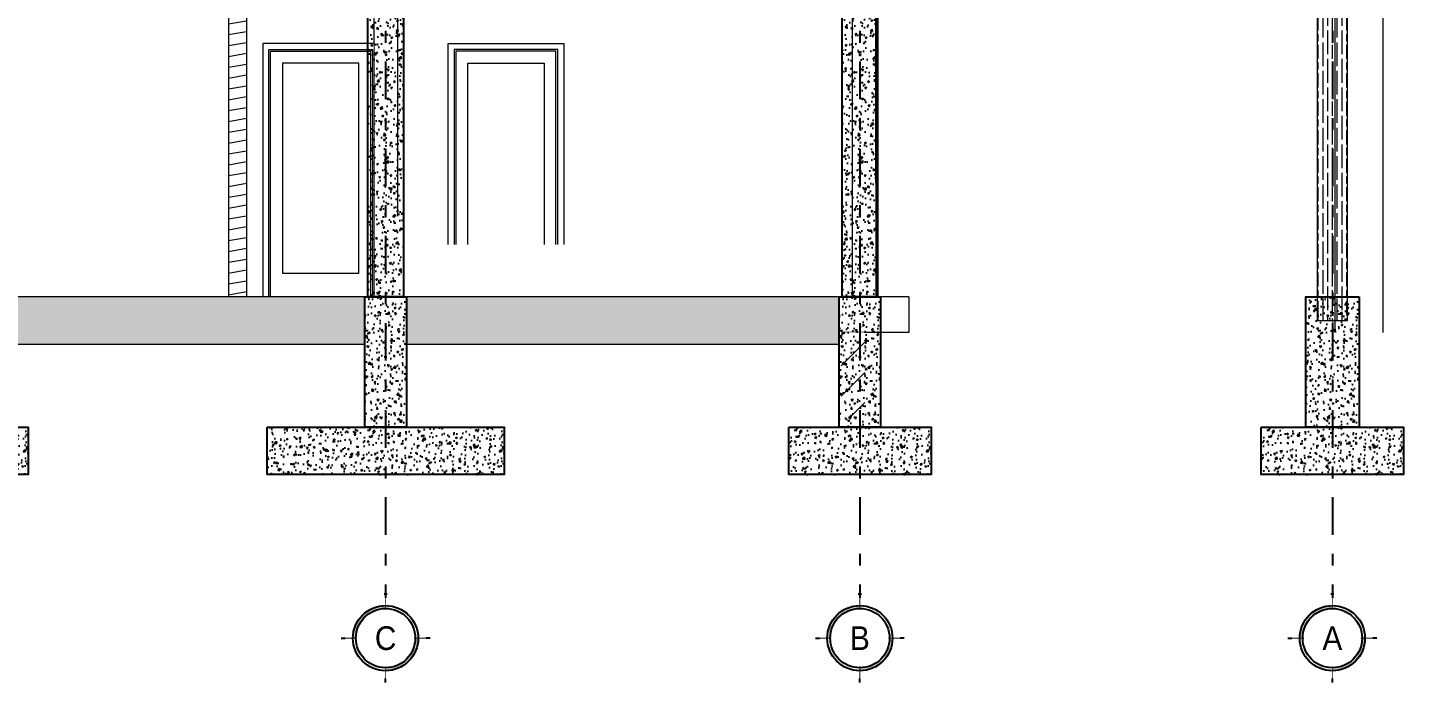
# Model space of a CAD drawing. Header units: metres. Extents: x 0 to 22, y -3 to 11.8.
# Drawn here: x 10.41 to 22.01, y -2.96 to 2.56 of the extents above; entities that cross this region are included whole.
import ezdxf
from ezdxf.enums import TextEntityAlignment as Align

# ---------------------------------------------------------------- set-up
doc = ezdxf.new("R2010")
doc.units = ezdxf.units.M
doc.header["$MEASUREMENT"] = 0
doc.linetypes.add('DASHDOT', pattern=[25.4, 12.7, -6.35, 0, -6.35])
doc.linetypes.add('Xref_Alzado 2$0$Wipeout_Contour', pattern=[1000, 0, -1000])
for name, color, linetype in [('Eje', 5, 'DASHDOT'), ('Globo Eje', 1, 'Continuous'), ('TEXTO', 7, 'Continuous'), ('Xref_Alzado 2 Est$0$00-COLUMNAS', 253, 'Continuous'), ('Xref_Alzado 2$0$Archicad Doors', 7, 'Continuous'), ('Xref_Alzado 2$0$Estructura - Forjados', 7, 'Continuous'), ('Xref_Alzado 2$0$Estructura - Muros', 7, 'Continuous')]:
    doc.layers.add(name, color=color, linetype=linetype)
for name, color, linetype, lineweight in [('Xref_Alzado 2 Est$0$00-MADERA', 42, 'Continuous', 13), ('Xref_Alzado 2 Est$0$00-VIGAS', 4, 'Continuous', 13), ('Xref_Alzado 2$0$Estructura - Forjados_Pen_No__1', 7, 'Continuous', 13), ('Xref_Alzado 2$0$Estructura - Muros_Pen_No__1', 7, 'Continuous', 13), ('Xref_Alzado 2$0$Estructura - Muros_Pen_No__163', 9, 'Continuous', 13), ('Xref_Alzado 2$0$Estructura - Muros_Pen_No__175', 9, 'Continuous', 13)]:
    doc.layers.add(name, color=color, linetype=linetype, lineweight=lineweight)
doc.layers.add('Xref_Alzado 2$0$Archicad Doors_Pen_No__81', color=7, linetype='Continuous', lineweight=13, true_color=0x6a6a6a)
doc.layers.add('Xref_Alzado 2$0$Estructura - Muros_Pen_No__81', color=7, linetype='Continuous', lineweight=13, true_color=0x6a6a6a)
doc.styles.add('Arial', font='arial.ttf')

# ---------------------------------------------------------------- blocks, each defined once
blk = doc.blocks.new('Xref_Alzado 2$0$Section Element_28')
at = {"color": 254, "linetype": 'Xref_Alzado 2$0$Wipeout_Contour', "lineweight": 0, "ltscale": 35734.054499}
blk.add_wipeout([(-9610, -3300), (7082, -3300), (7082, -3000), (-9610, -3000)], dxfattribs=at).dxf.layer = 'Xref_Alzado 2$0$Estructura - Forjados'
at = {"layer": 'Xref_Alzado 2$0$Estructura - Forjados_Pen_No__1', "color": 7, "linetype": 'Continuous', "lineweight": 13}
for p, q in [((786, -3000), (-1252, -3000)), ((1496, -3000), (1346, -3000)), ((2570, -3000), (1496, -3000)), ((2770, -3000), (2570, -3000)), ((6407, -3000), (4770, -3000)), ((7082, -3000), (6815, -3000)), ((7082, -3000), (7082, -3300))]:
    blk.add_line(p, q, dxfattribs=at)
at = {"layer": 'Xref_Alzado 2$0$Estructura - Forjados_Pen_No__1', "color": 7, "linetype": 'Continuous', "lineweight": 13, "flags": 128}
blk.add_lwpolyline([(7082, -3300), (6711, -3300), (6511, -3300)], dxfattribs=at)
blk = doc.blocks.new('Xref_Alzado 2$0$Section Element_29')
at = {"layer": 'Xref_Alzado 2$0$Estructura - Muros_Pen_No__1', "color": 7, "linetype": 'Continuous', "lineweight": 13}
for p, q in [((6805, 0), (6805, -244)), ((6605, -300), (6605, -3000)), ((6805, -294), (6805, -3000))]:
    blk.add_line(p, q, dxfattribs=at)
at = {"layer": 'Xref_Alzado 2$0$Estructura - Muros_Pen_No__81', "color": 251, "linetype": 'Continuous', "lineweight": 13, "true_color": 0x6a6a6a}
for p, q in [((6805, -244), (6805, 0)), ((6805, -2040), (6805, -294))]:
    blk.add_line(p, q, dxfattribs=at)
blk = doc.blocks.new('Xref_Alzado 2$0$Section Element_72')
at = {"color": 254, "linetype": 'Xref_Alzado 2$0$Wipeout_Contour', "lineweight": 0, "ltscale": 13406.537801}
blk.add_wipeout([(2570, -3000), (2770, -3000), (2770, -300), (2570, -300)], dxfattribs=at).dxf.layer = 'Xref_Alzado 2$0$Estructura - Muros'
at = {"layer": 'Xref_Alzado 2$0$Estructura - Muros_Pen_No__1', "color": 7, "linetype": 'Continuous', "lineweight": 13}
for p, q in [((2570, -300), (2570, -3000)), ((2770, -300), (2770, -2319))]:
    blk.add_line(p, q, dxfattribs=at)
blk = doc.blocks.new('Xref_Alzado 2$0$Section Element_90')
at = {"color": 254, "linetype": 'Xref_Alzado 2$0$Wipeout_Contour', "lineweight": 0, "ltscale": 14919.026604}
blk.add_wipeout([(3198, -863), (3198, -2560), (3248, -2560), (3248, -913)], dxfattribs=at).dxf.layer = 'Xref_Alzado 2$0$Archicad Doors'
at = {"color": 254, "linetype": 'Xref_Alzado 2$0$Wipeout_Contour', "lineweight": 0, "ltscale": 18229.992482}
blk.add_wipeout([(4172, -863), (4122, -913), (4122, -2560), (4172, -2560)], dxfattribs=at).dxf.layer = 'Xref_Alzado 2$0$Archicad Doors'
at = {"color": 254, "linetype": 'Xref_Alzado 2$0$Wipeout_Contour', "lineweight": 0, "ltscale": 15169.143443}
blk.add_wipeout([(4172, -863), (3198, -863), (3248, -913), (4122, -913)], dxfattribs=at).dxf.layer = 'Xref_Alzado 2$0$Archicad Doors'
at = {"color": 254, "linetype": 'Xref_Alzado 2$0$Wipeout_Contour', "lineweight": 0, "ltscale": 15060.656549}
blk.add_wipeout([(3248, -2560), (3263, -2560), (3263, -940), (3248, -940)], dxfattribs=at).dxf.layer = 'Xref_Alzado 2$0$Archicad Doors'
at = {"color": 254, "linetype": 'Xref_Alzado 2$0$Wipeout_Contour', "lineweight": 0, "ltscale": 18133.49112}
blk.add_wipeout([(4107, -940), (4107, -2560), (4122, -2560), (4122, -940)], dxfattribs=at).dxf.layer = 'Xref_Alzado 2$0$Archicad Doors'
at = {"color": 254, "linetype": 'Xref_Alzado 2$0$Wipeout_Contour', "lineweight": 0, "ltscale": 30418.18049}
blk.add_wipeout([(3248, -913), (3248, -940), (3263, -940), (3263, -928), (4107, -928), (4107, -940), (4122, -940), (4122, -913)], dxfattribs=at).dxf.layer = 'Xref_Alzado 2$0$Archicad Doors'
at = {"color": 254, "linetype": 'Xref_Alzado 2$0$Wipeout_Contour', "lineweight": 0, "ltscale": 15312.300982}
blk.add_wipeout([(3363, -1028), (3263, -1028), (3263, -2560), (3363, -2560)], dxfattribs=at).dxf.layer = 'Xref_Alzado 2$0$Archicad Doors'
at = {"color": 254, "linetype": 'Xref_Alzado 2$0$Wipeout_Contour', "lineweight": 0, "ltscale": 17965.63355}
blk.add_wipeout([(4107, -1028), (4007, -1028), (4007, -2560), (4107, -2560)], dxfattribs=at).dxf.layer = 'Xref_Alzado 2$0$Archicad Doors'
at = {"layer": 'Xref_Alzado 2$0$Archicad Doors_Pen_No__81', "color": 251, "linetype": 'Continuous', "lineweight": 13, "true_color": 0x6a6a6a}
for p, q in [((3198, -2560), (3198, -863)), ((3198, -863), (4172, -863)), ((4172, -863), (4172, -2560))]:
    blk.add_line(p, q, dxfattribs=at)
at = {"color": 254, "linetype": 'Xref_Alzado 2$0$Wipeout_Contour', "lineweight": 0, "ltscale": 22912.309014}
blk.add_wipeout([(3263, -928), (3263, -1028), (3363, -1028), (4007, -1028), (4107, -1028), (4107, -928)], dxfattribs=at).dxf.layer = 'Xref_Alzado 2$0$Archicad Doors'
at = {"layer": 'Xref_Alzado 2$0$Archicad Doors_Pen_No__81', "color": 251, "linetype": 'Continuous', "lineweight": 13, "true_color": 0x6a6a6a}
for p, q in [((3248, -913), (3248, -2560)), ((4122, -913), (3248, -913)), ((3263, -928), (3263, -1028)), ((4107, -928), (3263, -928)), ((4107, -1028), (4107, -928)), ((4122, -2560), (4122, -913)), ((3263, -1028), (3263, -2560)), ((4107, -2560), (4107, -1028))]:
    blk.add_line(p, q, dxfattribs=at)
at = {"color": 254, "linetype": 'Xref_Alzado 2$0$Wipeout_Contour', "lineweight": 0, "ltscale": 16635.578166}
blk.add_wipeout([(4007, -1028), (3363, -1028), (3363, -2560), (4007, -2560)], dxfattribs=at).dxf.layer = 'Xref_Alzado 2$0$Archicad Doors'
at = {"layer": 'Xref_Alzado 2$0$Archicad Doors_Pen_No__81', "color": 251, "linetype": 'Continuous', "lineweight": 13, "true_color": 0x6a6a6a}
for p, q in [((3363, -2560), (3363, -1028)), ((3363, -1028), (4007, -1028)), ((4007, -1028), (4007, -2560))]:
    blk.add_line(p, q, dxfattribs=at)
blk = doc.blocks.new('Xref_Alzado 2$0$Section Element_96')
at = {"color": 254, "linetype": 'Xref_Alzado 2$0$Wipeout_Contour', "lineweight": 0, "ltscale": 10622.371171}
blk.add_wipeout([(1635, -3000), (1685, -3000), (1685, -913), (1635, -863)], dxfattribs=at).dxf.layer = 'Xref_Alzado 2$0$Archicad Doors'
at = {"color": 254, "linetype": 'Xref_Alzado 2$0$Wipeout_Contour', "lineweight": 0, "ltscale": 13333.562079}
blk.add_wipeout([(2570, -902), (2559, -913), (2559, -3000), (2570, -3000)], dxfattribs=at).dxf.layer = 'Xref_Alzado 2$0$Archicad Doors'
at = {"color": 254, "linetype": 'Xref_Alzado 2$0$Wipeout_Contour', "lineweight": 0, "ltscale": 11915.425814}
blk.add_wipeout([(1635, -863), (1685, -913), (2559, -913), (2570, -902), (2570, -863)], dxfattribs=at).dxf.layer = 'Xref_Alzado 2$0$Archicad Doors'
at = {"color": 254, "linetype": 'Xref_Alzado 2$0$Wipeout_Contour', "lineweight": 0, "ltscale": 10760.720907}
blk.add_wipeout([(1685, -3000), (1700, -3000), (1700, -940), (1685, -940)], dxfattribs=at).dxf.layer = 'Xref_Alzado 2$0$Archicad Doors'
at = {"color": 254, "linetype": 'Xref_Alzado 2$0$Wipeout_Contour', "lineweight": 0, "ltscale": 13314.357793}
blk.add_wipeout([(2544, -3000), (2559, -3000), (2559, -940), (2544, -940)], dxfattribs=at).dxf.layer = 'Xref_Alzado 2$0$Archicad Doors'
at = {"color": 254, "linetype": 'Xref_Alzado 2$0$Wipeout_Contour', "lineweight": 0, "ltscale": 18587.144114}
blk.add_wipeout([(1685, -913), (1685, -940), (1700, -940), (1700, -928), (2544, -928), (2544, -940), (2559, -940), (2559, -913)], dxfattribs=at).dxf.layer = 'Xref_Alzado 2$0$Archicad Doors'
at = {"color": 254, "linetype": 'Xref_Alzado 2$0$Wipeout_Contour', "lineweight": 0, "ltscale": 10663.479419}
blk.add_wipeout([(1700, -2800), (1800, -2800), (1800, -1028), (1700, -1028)], dxfattribs=at).dxf.layer = 'Xref_Alzado 2$0$Archicad Doors'
at = {"color": 254, "linetype": 'Xref_Alzado 2$0$Wipeout_Contour', "lineweight": 0, "ltscale": 12894.414139}
blk.add_wipeout([(2544, -2800), (2544, -1028), (2444, -1028), (2444, -2800)], dxfattribs=at).dxf.layer = 'Xref_Alzado 2$0$Archicad Doors'
at = {"layer": 'Xref_Alzado 2$0$Archicad Doors_Pen_No__81', "color": 251, "linetype": 'Continuous', "lineweight": 13, "true_color": 0x6a6a6a}
for p, q in [((1635, -863), (1635, -3000)), ((2570, -863), (1635, -863))]:
    blk.add_line(p, q, dxfattribs=at)
at = {"color": 254, "linetype": 'Xref_Alzado 2$0$Wipeout_Contour', "lineweight": 0, "ltscale": 14098.705174}
blk.add_wipeout([(2544, -928), (1700, -928), (1700, -1028), (1800, -1028), (2444, -1028), (2544, -1028)], dxfattribs=at).dxf.layer = 'Xref_Alzado 2$0$Archicad Doors'
at = {"color": 254, "linetype": 'Xref_Alzado 2$0$Wipeout_Contour', "lineweight": 0, "ltscale": 21484.025102}
blk.add_wipeout([(2544, -3000), (2544, -2800), (2444, -2800), (1800, -2800), (1700, -2800), (1700, -3000)], dxfattribs=at).dxf.layer = 'Xref_Alzado 2$0$Archicad Doors'
at = {"layer": 'Xref_Alzado 2$0$Archicad Doors_Pen_No__81', "color": 251, "linetype": 'Continuous', "lineweight": 13, "true_color": 0x6a6a6a}
for p, q in [((1685, -3000), (1685, -913)), ((1685, -913), (2559, -913)), ((1700, -1028), (1700, -928)), ((1700, -928), (2544, -928)), ((2544, -928), (2544, -1028)), ((2559, -913), (2559, -3000)), ((1700, -2800), (1700, -1028)), ((2544, -1028), (2544, -2800)), ((1700, -3000), (1700, -2800)), ((2544, -2800), (2544, -3000))]:
    blk.add_line(p, q, dxfattribs=at)
at = {"color": 254, "linetype": 'Xref_Alzado 2$0$Wipeout_Contour', "lineweight": 0, "ltscale": 11769.153542}
blk.add_wipeout([(2444, -2800), (2444, -1028), (1800, -1028), (1800, -2800)], dxfattribs=at).dxf.layer = 'Xref_Alzado 2$0$Archicad Doors'
at = {"layer": 'Xref_Alzado 2$0$Archicad Doors_Pen_No__81', "color": 251, "linetype": 'Continuous', "lineweight": 13, "true_color": 0x6a6a6a}
for p, q in [((1800, -1028), (1800, -2800)), ((2444, -1028), (1800, -1028)), ((2444, -2800), (2444, -1028)), ((1800, -2800), (2444, -2800))]:
    blk.add_line(p, q, dxfattribs=at)
blk = doc.blocks.new('Xref_Alzado 2$0$Section Element_105')
at = {"color": 254, "linetype": 'Xref_Alzado 2$0$Wipeout_Contour', "lineweight": 0, "ltscale": 30231.84555}
blk.add_wipeout([(6711, -3300), (6511, -3300), (6511, -4000), (6711, -4000)], dxfattribs=at).dxf.layer = 'Xref_Alzado 2$0$Estructura - Muros'
at = {"layer": 'Xref_Alzado 2$0$Estructura - Muros_Pen_No__163', "linetype": 'Continuous', "lineweight": 13}
h = blk.add_hatch(dxfattribs=at)
h.set_pattern_fill('BLOQUE_MAMPOSTERÍA', color=9, style=0, pattern_type=2)
h.set_pattern_definition([(45, (0, 0), (-127.2792, 127.2792), [])])
h.paths.add_polyline_path([(6711, -3300), (6511, -3300), (6511, -4000), (6711, -4000)])
blk = doc.blocks.new('Xref_Alzado 2$0$Section Element_118')
at = {"color": 254, "linetype": 'Xref_Alzado 2$0$Wipeout_Contour', "lineweight": 0, "ltscale": 66150.95622}
blk.add_wipeout([(11080, -294), (10805, -294), (10805, -594), (10680, -594), (10680, -3300), (11080, -3300)], dxfattribs=at).dxf.layer = 'Xref_Alzado 2$0$Estructura - Muros'
at = {"layer": 'Xref_Alzado 2$0$Estructura - Muros_Pen_No__81', "color": 251, "linetype": 'Continuous', "lineweight": 13, "true_color": 0x6a6a6a}
for p, q in [((10860, -294), (11080, -294)), ((11080, -294), (11080, -3300)), ((10680, -3300), (10680, -594))]:
    blk.add_line(p, q, dxfattribs=at)
blk = doc.blocks.new('Xref_Alzado 2$0$Section Element_122')
at = {"color": 254, "linetype": 'Xref_Alzado 2$0$Wipeout_Contour', "lineweight": 0, "ltscale": 24112.310926}
blk.add_wipeout([(1346, -300), (1346, -2100), (1346, -2100), (1346, -2880), (1346, -2900), (1346, -2900), (1346, -3000), (1496, -3000), (1496, -300)], dxfattribs=at).dxf.layer = 'Xref_Alzado 2$0$Estructura - Muros'
at = {"layer": 'Xref_Alzado 2$0$Estructura - Muros_Pen_No__175', "linetype": 'Continuous', "lineweight": 13}
h = blk.add_hatch(dxfattribs=at)
h.set_pattern_fill('MADERA', color=9, style=0, pattern_type=2)
h.set_pattern_definition([(10, (0, 0), (-15.6283, 88.6327), [])])
h.paths.add_polyline_path([(1346, -300), (1346, -2100), (1346, -2100), (1346, -2880), (1346, -2900), (1346, -2900), (1346, -3000), (1496, -3000), (1496, -300)])
at = {"layer": 'Xref_Alzado 2$0$Estructura - Muros_Pen_No__1', "color": 7, "linetype": 'Continuous', "lineweight": 13}
for p, q in [((1346, -300), (1346, -3000)), ((1496, -300), (1496, -3000))]:
    blk.add_line(p, q, dxfattribs=at)
blk = doc.blocks.new('Xref_Alzado 2')
at = {"layer": 'Xref_Alzado 2$0$Archicad Doors', "lineweight": 0, "xscale": 0.001, "yscale": 0.001, "zscale": 0.001}
blk.add_blockref('Xref_Alzado 2$0$Section Element_90', (10.76, 3.289), dxfattribs=at)
at = {"layer": 'Xref_Alzado 2$0$Estructura - Forjados', "lineweight": 0, "xscale": 0.001, "yscale": 0.001, "zscale": 0.001}
blk.add_blockref('Xref_Alzado 2$0$Section Element_28', (10.76, 3.289), dxfattribs=at)
at = {"layer": 'Xref_Alzado 2$0$Estructura - Muros', "lineweight": 0, "xscale": 0.001, "yscale": 0.001, "zscale": 0.001}
blk.add_blockref('Xref_Alzado 2$0$Section Element_118', (10.76, 3.289), dxfattribs=at)
for name in ['Xref_Alzado 2$0$Section Element_29', 'Xref_Alzado 2$0$Section Element_122', 'Xref_Alzado 2$0$Section Element_72', 'Xref_Alzado 2$0$Section Element_105']:
    blk.add_blockref(name, (10.76, 3.289), dxfattribs=at)
at = {"layer": 'Xref_Alzado 2$0$Archicad Doors', "lineweight": 0, "xscale": 0.001, "yscale": 0.001, "zscale": 0.001}
blk.add_blockref('Xref_Alzado 2$0$Section Element_96', (10.76, 3.289), dxfattribs=at)
blk = doc.blocks.new('Xref_Alzado 2 Est')
at = {"layer": 'Xref_Alzado 2 Est$0$00-COLUMNAS'}
h = blk.add_hatch(dxfattribs=at)
h.set_pattern_fill('AR-CONC', color=256, scale=0.02)
h.set_pattern_definition([(50, (31.45113, 3.28895), (0.143452, -0.0125504), [0.015, -0.165]), (355, (31.45113, 3.28895), (-0.0277503, 0.1504384), [0.012, -0.132]), (100.45144, (31.46308, 3.2879), (0.1157018, 0.137888), [0.012748, -0.1402284]), (46.1842, (31.45113, 3.32895), (0.2134483, -0.0331039), [0.0225, -0.2475]), (96.6356, (31.46891, 3.3262), (0.1869324, 0.1948237), [0.019122, -0.2103428]), (351.1842, (31.45113, 3.32895), (0.1869324, 0.1948237), [0.018, -0.198]), (21, (31.47113, 3.31895), (0.1193814, -0.0805238), [0.015, -0.165]), (326, (31.47113, 3.31895), (0.0486631, 0.14503), [0.012, -0.132]), (71.45144, (31.48108, 3.31224), (0.1680445, 0.0645062), [0.012748, -0.1402284]), (37.5, (31.451127, 3.288953), (0.00243197, 0.06657877), [0, -0.1304, 0, -0.134, 0, -0.1325]), (7.5, (31.45113, 3.28895), (0.0526139, 0.07888234), [0, -0.0764, 0, -0.1274, 0, -0.0505]), (327.5, (31.406527, 3.28895), (0.10676449, -0.00451097), [0, -0.05, 0, -0.156, 0, -0.207]), (317.5, (31.38653, 3.28895), (0.11663723, 0.020021), [0, -0.065, 0, -0.1036, 0, -0.147])])
h.paths.add_polyline_path([(13.58, 3.289), (13.28, 3.289), (13.28, 0.289), (13.58, 0.289)])
h = blk.add_hatch(dxfattribs=at)
h.set_pattern_fill('AR-CONC', color=256, scale=0.02)
h.set_pattern_definition([(50, (35.45113, 3.28895), (0.143452, -0.0125504), [0.015, -0.165]), (355, (35.45113, 3.28895), (-0.0277503, 0.1504384), [0.012, -0.132]), (100.45144, (35.46308, 3.2879), (0.1157018, 0.137888), [0.012748, -0.1402284]), (46.1842, (35.45113, 3.32895), (0.2134483, -0.0331039), [0.0225, -0.2475]), (96.6356, (35.46891, 3.3262), (0.1869324, 0.1948237), [0.019122, -0.2103428]), (351.1842, (35.45113, 3.32895), (0.1869324, 0.1948237), [0.018, -0.198]), (21, (35.47113, 3.31895), (0.1193814, -0.0805238), [0.015, -0.165]), (326, (35.47113, 3.31895), (0.0486631, 0.14503), [0.012, -0.132]), (71.45144, (35.48108, 3.31224), (0.1680445, 0.0645062), [0.012748, -0.1402284]), (37.5, (35.451127, 3.288953), (0.00243197, 0.06657877), [0, -0.1304, 0, -0.134, 0, -0.1325]), (7.5, (35.45113, 3.28895), (0.0526139, 0.07888234), [0, -0.0764, 0, -0.1274, 0, -0.0505]), (327.5, (35.406527, 3.28895), (0.10676449, -0.00451097), [0, -0.05, 0, -0.156, 0, -0.207]), (317.5, (35.38653, 3.28895), (0.11663723, 0.020021), [0, -0.065, 0, -0.1036, 0, -0.147])])
h.paths.add_polyline_path([(17.58, 3.289), (17.28, 3.289), (17.28, 0.289), (17.58, 0.289)])
h = blk.add_hatch(dxfattribs=at)
h.set_pattern_fill('AR-CONC', color=256, scale=0.02)
h.set_pattern_definition([(50, (12.91127, 1.0833), (0.143452, -0.0125504), [0.015, -0.165]), (355, (12.91127, 1.0833), (-0.02775, 0.150438), [0.012, -0.132]), (100.4514, (12.92323, 1.08225), (0.115702, 0.137888), [0.012748, -0.140228]), (46.184, (12.91127, 1.1233), (0.213448, -0.033104), [0.0225, -0.2475]), (96.636, (12.92906, 1.12054), (0.186932, 0.194824), [0.019122, -0.210343]), (351.184, (12.91127, 1.1233), (0.186932, 0.194824), [0.018, -0.198]), (21, (12.93127, 1.1133), (0.1193814, -0.080524), [0.015, -0.165]), (326, (12.93127, 1.1133), (0.048663, 0.14503), [0.012, -0.132]), (71.4514, (12.94122, 1.10658), (0.1680445, 0.064506), [0.012748, -0.140228]), (37.5, (12.91127, 1.083295), (0.002432, 0.0665788), [0, -0.1304, 0, -0.134, 0, -0.1325]), (7.5, (12.91127, 1.083295), (0.052614, 0.0788823), [0, -0.0764, 0, -0.1274, 0, -0.0505]), (327.5, (12.86667, 1.083295), (0.1067645, -0.004511), [0, -0.05, 0, -0.156, 0, -0.207]), (317.5, (12.84667, 1.083295), (0.1166372, 0.020021), [0, -0.065, 0, -0.1036, 0, -0.147])])
h.paths.add_polyline_path([(13.255, -0.811), (13.605, -0.811), (13.605, 0.289), (13.255, 0.289)])
h = blk.add_hatch(dxfattribs=at)
h.set_pattern_fill('AR-CONC', color=256, scale=0.02)
h.set_pattern_definition([(50, (16.91127, 1.0833), (0.143452, -0.0125504), [0.015, -0.165]), (355, (16.91127, 1.0833), (-0.02775, 0.150438), [0.012, -0.132]), (100.4514, (16.92323, 1.08225), (0.115702, 0.137888), [0.012748, -0.140228]), (46.184, (16.91127, 1.1233), (0.213448, -0.033104), [0.0225, -0.2475]), (96.636, (16.92906, 1.12054), (0.186932, 0.194824), [0.019122, -0.210343]), (351.184, (16.91127, 1.1233), (0.186932, 0.194824), [0.018, -0.198]), (21, (16.93127, 1.1133), (0.1193814, -0.080524), [0.015, -0.165]), (326, (16.93127, 1.1133), (0.048663, 0.14503), [0.012, -0.132]), (71.4514, (16.94122, 1.10658), (0.1680445, 0.064506), [0.012748, -0.140228]), (37.5, (16.91127, 1.083295), (0.002432, 0.0665788), [0, -0.1304, 0, -0.134, 0, -0.1325]), (7.5, (16.91127, 1.083295), (0.052614, 0.0788823), [0, -0.0764, 0, -0.1274, 0, -0.0505]), (327.5, (16.86667, 1.083295), (0.1067645, -0.004511), [0, -0.05, 0, -0.156, 0, -0.207]), (317.5, (16.84667, 1.083295), (0.1166372, 0.020021), [0, -0.065, 0, -0.1036, 0, -0.147])])
h.paths.add_polyline_path([(17.255, -0.811), (17.605, -0.811), (17.605, 0.289), (17.255, 0.289)])
h = blk.add_hatch(dxfattribs=at)
h.set_pattern_fill('AR-CONC', color=256, scale=0.02)
h.set_pattern_definition([(50, (20.94619, 1.0833), (0.143452, -0.0125504), [0.015, -0.165]), (355, (20.94619, 1.0833), (-0.02775, 0.150438), [0.012, -0.132]), (100.4514, (20.95814, 1.08225), (0.115702, 0.137888), [0.012748, -0.140228]), (46.184, (20.94619, 1.1233), (0.213448, -0.033104), [0.0225, -0.2475]), (96.636, (20.96397, 1.12054), (0.186932, 0.194824), [0.019122, -0.210343]), (351.184, (20.94619, 1.1233), (0.186932, 0.194824), [0.018, -0.198]), (21, (20.96619, 1.1133), (0.1193814, -0.080524), [0.015, -0.165]), (326, (20.96619, 1.1133), (0.048663, 0.14503), [0.012, -0.132]), (71.4514, (20.97614, 1.10658), (0.1680445, 0.064506), [0.012748, -0.140228]), (37.5, (20.94619, 1.083295), (0.002432, 0.0665788), [0, -0.1304, 0, -0.134, 0, -0.1325]), (7.5, (20.94619, 1.083295), (0.052614, 0.0788823), [0, -0.0764, 0, -0.1274, 0, -0.0505]), (327.5, (20.90159, 1.083295), (0.1067645, -0.004511), [0, -0.05, 0, -0.156, 0, -0.207]), (317.5, (20.88159, 1.083295), (0.1166372, 0.020021), [0, -0.065, 0, -0.1036, 0, -0.147])])
h.paths.add_polyline_path([(21.64, 0.289), (21.19, 0.289), (21.19, -0.811), (21.64, -0.811)])
h = blk.add_hatch(dxfattribs=at)
h.set_pattern_fill('AR-CONC', color=256, scale=0.02)
h.set_pattern_definition([(50, (9.41324, -0.01105), (0.143452, -0.01255), [0.015, -0.165]), (355, (9.41324, -0.01105), (-0.02775, 0.150438), [0.012, -0.132]), (100.451, (9.42519, -0.0121), (0.115702, 0.137888), [0.012748, -0.140228]), (46.184, (9.41324, 0.02895), (0.213448, -0.033104), [0.0225, -0.2475]), (96.636, (9.43102, 0.0262), (0.186932, 0.194824), [0.019122, -0.210343]), (351.184, (9.41324, 0.02895), (0.186932, 0.194824), [0.018, -0.198]), (21, (9.43324, 0.01895), (0.119381, -0.080524), [0.015, -0.165]), (326, (9.43324, 0.01895), (0.048663, 0.14503), [0.012, -0.132]), (71.451, (9.44319, 0.01224), (0.168044, 0.064506), [0.012748, -0.140228]), (37.5, (9.413237, -0.011047), (0.002432, 0.0665788), [0, -0.1304, 0, -0.134, 0, -0.1325]), (7.5, (9.41324, -0.01105), (0.052614, 0.0788823), [0, -0.0764, 0, -0.1274, 0, -0.0505]), (327.5, (9.368637, -0.01105), (0.1067645, -0.004511), [0, -0.05, 0, -0.156, 0, -0.207]), (317.5, (9.34864, -0.01105), (0.116637, 0.020021), [0, -0.065, 0, -0.1036, 0, -0.147])])
h.paths.add_polyline_path([(8.415, -0.811), (8.415, -1.211), (10.415, -1.211), (10.415, -0.811)])
h = blk.add_hatch(dxfattribs=at)
h.set_pattern_fill('AR-CONC', color=256, scale=0.02)
h.set_pattern_definition([(50, (13.42832, -0.01105), (0.143452, -0.01255), [0.015, -0.165]), (355, (13.42832, -0.01105), (-0.02775, 0.150438), [0.012, -0.132]), (100.451, (13.44028, -0.0121), (0.115702, 0.137888), [0.012748, -0.140228]), (46.184, (13.42832, 0.02895), (0.213448, -0.033104), [0.0225, -0.2475]), (96.636, (13.4461, 0.0262), (0.186932, 0.194824), [0.019122, -0.210343]), (351.184, (13.42832, 0.02895), (0.186932, 0.194824), [0.018, -0.198]), (21, (13.44832, 0.01895), (0.119381, -0.080524), [0.015, -0.165]), (326, (13.44832, 0.01895), (0.048663, 0.14503), [0.012, -0.132]), (71.451, (13.45827, 0.01224), (0.168044, 0.064506), [0.012748, -0.140228]), (37.5, (13.42832, -0.011047), (0.002432, 0.0665788), [0, -0.1304, 0, -0.134, 0, -0.1325]), (7.5, (13.42832, -0.01105), (0.052614, 0.0788823), [0, -0.0764, 0, -0.1274, 0, -0.0505]), (327.5, (13.38372, -0.01105), (0.1067645, -0.004511), [0, -0.05, 0, -0.156, 0, -0.207]), (317.5, (13.36372, -0.01105), (0.116637, 0.020021), [0, -0.065, 0, -0.1036, 0, -0.147])])
h.paths.add_polyline_path([(12.43, -0.811), (12.43, -1.211), (14.43, -1.211), (14.43, -0.811)])
h = blk.add_hatch(dxfattribs=at)
h.set_pattern_fill('AR-CONC', color=256, scale=0.02)
h.set_pattern_definition([(50, (17.02832, -0.01105), (0.143452, -0.01255), [0.015, -0.165]), (355, (17.02832, -0.01105), (-0.02775, 0.150438), [0.012, -0.132]), (100.451, (17.04028, -0.0121), (0.115702, 0.137888), [0.012748, -0.140228]), (46.184, (17.02832, 0.02895), (0.213448, -0.033104), [0.0225, -0.2475]), (96.636, (17.0461, 0.0262), (0.186932, 0.194824), [0.019122, -0.210343]), (351.184, (17.02832, 0.02895), (0.186932, 0.194824), [0.018, -0.198]), (21, (17.04832, 0.01895), (0.119381, -0.080524), [0.015, -0.165]), (326, (17.04832, 0.01895), (0.048663, 0.14503), [0.012, -0.132]), (71.451, (17.05827, 0.01224), (0.168044, 0.064506), [0.012748, -0.140228]), (37.5, (17.02832, -0.011047), (0.002432, 0.0665788), [0, -0.1304, 0, -0.134, 0, -0.1325]), (7.5, (17.02832, -0.01105), (0.052614, 0.0788823), [0, -0.0764, 0, -0.1274, 0, -0.0505]), (327.5, (16.98372, -0.01105), (0.1067645, -0.004511), [0, -0.05, 0, -0.156, 0, -0.207]), (317.5, (16.96372, -0.01105), (0.116637, 0.020021), [0, -0.065, 0, -0.1036, 0, -0.147])])
h.paths.add_polyline_path([(16.83, -0.811), (16.83, -1.211), (18.03, -1.211), (18.03, -0.811)])
h = blk.add_hatch(dxfattribs=at)
h.set_pattern_fill('AR-CONC', color=256, scale=0.02)
h.set_pattern_definition([(50, (21.01324, -0.01105), (0.143452, -0.01255), [0.015, -0.165]), (355, (21.01324, -0.01105), (-0.02775, 0.150438), [0.012, -0.132]), (100.451, (21.02519, -0.0121), (0.115702, 0.137888), [0.012748, -0.140228]), (46.184, (21.01324, 0.02895), (0.213448, -0.033104), [0.0225, -0.2475]), (96.636, (21.03102, 0.0262), (0.186932, 0.194824), [0.019122, -0.210343]), (351.184, (21.01324, 0.02895), (0.186932, 0.194824), [0.018, -0.198]), (21, (21.03324, 0.01895), (0.119381, -0.080524), [0.015, -0.165]), (326, (21.03324, 0.01895), (0.048663, 0.14503), [0.012, -0.132]), (71.451, (21.04319, 0.01224), (0.168044, 0.064506), [0.012748, -0.140228]), (37.5, (21.013237, -0.011047), (0.002432, 0.0665788), [0, -0.1304, 0, -0.134, 0, -0.1325]), (7.5, (21.01324, -0.01105), (0.052614, 0.0788823), [0, -0.0764, 0, -0.1274, 0, -0.0505]), (327.5, (20.968637, -0.01105), (0.1067645, -0.004511), [0, -0.05, 0, -0.156, 0, -0.207]), (317.5, (20.94864, -0.01105), (0.116637, 0.020021), [0, -0.065, 0, -0.1036, 0, -0.147])])
h.paths.add_polyline_path([(20.815, -0.811), (20.815, -1.211), (22.015, -1.211), (22.015, -0.811)])
at = {"layer": 'Xref_Alzado 2 Est$0$00-MADERA'}
h = blk.add_hatch(dxfattribs=at)
h.set_pattern_fill('GOST_WOOD', color=256, scale=0.02)
h.set_pattern_definition([(90, (21.13624, -0.30491), (0.12, -7e-18), [0.2, -0.04]), (90, (21.17624, -0.34491), (0.12, -7e-18), [0.12, -0.03, 0.06, -0.03]), (90, (21.21624, -0.40491), (0.12, -7e-18), [0.2, -0.04])])
h.paths.add_polyline_path([(21.288, 6.589), (21.288, 0.089), (21.542, 0.089), (21.542, 6.589)])
at = {"layer": 'Xref_Alzado 2 Est$0$00-VIGAS'}
h = blk.add_hatch(dxfattribs=at)
h.set_pattern_fill('AR-CONC', color=256, scale=0.02)
h.set_pattern_definition([(50, (9.28385, -3.01105), (0.143452, -0.0125504), [0.015, -0.165]), (355, (9.28385, -3.01105), (-0.0277503, 0.1504384), [0.012, -0.132]), (100.4514, (9.2958, -3.0121), (0.1157018, 0.137888), [0.012748, -0.1402284]), (46.1842, (9.28385, -2.97105), (0.213448, -0.033104), [0.0225, -0.2475]), (96.6356, (9.30164, -2.9738), (0.186932, 0.194824), [0.019122, -0.210343]), (351.184, (9.28385, -2.97105), (0.186932, 0.194824), [0.018, -0.198]), (21, (9.30385, -2.98105), (0.1193814, -0.0805238), [0.015, -0.165]), (326, (9.30385, -2.98105), (0.048663, 0.14503), [0.012, -0.132]), (71.4514, (9.3138, -2.98776), (0.1680445, 0.0645062), [0.012748, -0.1402284]), (37.5, (9.28385, -3.011047), (0.00243197, 0.06657877), [0, -0.1304, 0, -0.134, 0, -0.1325]), (7.5, (9.28385, -3.01105), (0.0526139, 0.0788823), [0, -0.0764, 0, -0.1274, 0, -0.0505]), (327.5, (9.23925, -3.011047), (0.1067645, -0.004511), [0, -0.05, 0, -0.156, 0, -0.207]), (317.5, (9.21925, -3.01105), (0.1166372, 0.020021), [0, -0.065, 0, -0.1036, 0, -0.147])])
h.paths.add_polyline_path([(13.255, 0.289), (9.59, 0.289), (9.59, -0.111), (13.255, -0.111)])
h = blk.add_hatch(dxfattribs=at)
h.set_pattern_fill('AR-CONC', color=256, scale=0.02)
h.set_pattern_definition([(50, (13.29893, -3.01105), (0.143452, -0.0125504), [0.015, -0.165]), (355, (13.29893, -3.01105), (-0.0277503, 0.1504384), [0.012, -0.132]), (100.4514, (13.31089, -3.0121), (0.1157018, 0.137888), [0.012748, -0.1402284]), (46.1842, (13.29893, -2.97105), (0.213448, -0.033104), [0.0225, -0.2475]), (96.6356, (13.31672, -2.9738), (0.186932, 0.194824), [0.019122, -0.210343]), (351.184, (13.29893, -2.97105), (0.186932, 0.194824), [0.018, -0.198]), (21, (13.31893, -2.98105), (0.1193814, -0.0805238), [0.015, -0.165]), (326, (13.31893, -2.98105), (0.048663, 0.14503), [0.012, -0.132]), (71.4514, (13.32888, -2.98776), (0.1680445, 0.0645062), [0.012748, -0.1402284]), (37.5, (13.298933, -3.011047), (0.00243197, 0.06657877), [0, -0.1304, 0, -0.134, 0, -0.1325]), (7.5, (13.29893, -3.01105), (0.0526139, 0.0788823), [0, -0.0764, 0, -0.1274, 0, -0.0505]), (327.5, (13.254333, -3.011047), (0.1067645, -0.004511), [0, -0.05, 0, -0.156, 0, -0.207]), (317.5, (13.23433, -3.01105), (0.1166372, 0.020021), [0, -0.065, 0, -0.1036, 0, -0.147])])
h.paths.add_polyline_path([(17.255, -0.111), (17.255, 0.289), (13.605, 0.289), (13.605, -0.111)])
at = {"layer": 'Xref_Alzado 2 Est$0$00-COLUMNAS'}
for points in [[(13.28, 3.289), (13.58, 3.289), (13.58, 0.289), (13.28, 0.289)], [(17.28, 3.289), (17.58, 3.289), (17.58, 0.289), (17.28, 0.289)], [(13.605, 0.289), (13.605, -0.811), (13.255, -0.811), (13.255, 0.289)], [(17.605, 0.289), (17.605, -0.811), (17.255, -0.811), (17.255, 0.289)], [(21.64, 0.289), (21.64, -0.811), (21.19, -0.811), (21.19, 0.289)], [(8.415, -0.811), (10.415, -0.811), (10.415, -1.211), (8.415, -1.211)], [(12.43, -0.811), (14.43, -0.811), (14.43, -1.211), (12.43, -1.211)], [(16.83, -0.811), (18.03, -0.811), (18.03, -1.211), (16.83, -1.211)], [(20.815, -0.811), (22.015, -0.811), (22.015, -1.211), (20.815, -1.211)]]:
    blk.add_lwpolyline(points, close=True, dxfattribs=at)
at = {"layer": 'Xref_Alzado 2 Est$0$00-MADERA'}
blk.add_lwpolyline([(21.288, 0.089), (21.542, 0.089), (21.542, 6.589), (21.288, 6.589)], close=True, dxfattribs=at)
at = {"layer": 'Xref_Alzado 2 Est$0$00-VIGAS'}
for points in [[(13.255, 0.289), (9.59, 0.289), (9.59, -0.111), (13.255, -0.111)], [(17.255, 0.289), (13.605, 0.289), (13.605, -0.111), (17.255, -0.111)]]:
    blk.add_lwpolyline(points, close=True, dxfattribs=at)
blk = doc.blocks.new('*U16')
at = {"layer": 'Globo Eje', "ltscale": 0.025, "true_color": 0x636466}
h = blk.add_hatch(color=251, dxfattribs=at)
h.dxf.hatch_style = 1
h.paths.add_polyline_path([(0.001, -2.773, 0.414214), (-0.274, -3.048), (-0.249, -3.048, -0.414214), (0.001, -2.798)])
h.paths.add_polyline_path([(0.276, -3.048), (0.251, -3.048, -0.414214), (0.001, -3.298), (0.001, -3.323, 0.414214)])
h = blk.add_hatch(color=251, dxfattribs=at)
h.dxf.hatch_style = 1
h.paths.add_polyline_path([(0, -16.83, 0.414214), (-0.275, -17.105), (-0.25, -17.105, -0.414214), (0, -16.855)])
h.paths.add_polyline_path([(0.275, -17.105), (0.25, -17.105, -0.414214), (0, -17.355), (0, -17.38, 0.414214)])
at = {"layer": 'Eje', "ltscale": 0.025}
for points in [[(-0.013, -3.422), (0, -3.422)], [(0, -3.422), (0, -16.731)], [(0, -3.422), (0.013, -3.422)], [(-0.013, -16.731), (0, -16.731)], [(0, -16.731), (0.013, -16.731)]]:
    blk.add_lwpolyline(points, dxfattribs=at)
at = {"layer": 'Globo Eje', "color": 251, "ltscale": 0.025, "true_color": 0x636466, "const_width": 0.00625}
for points in [[(0, -2.809), (0, -2.707)], [(-0.239, -3.048), (-0.341, -3.048)], [(0.241, -3.048), (0.342, -3.048)], [(0, -3.287), (0, -3.388)], [(0, -16.866), (0, -16.765)], [(-0.24, -17.105), (-0.341, -17.105)], [(0.24, -17.105), (0.341, -17.105)], [(0, -17.344), (0, -17.446)]]:
    blk.add_lwpolyline(points, dxfattribs=at)
at = {"layer": 'Globo Eje', "ltscale": 0.025}
for points in [[(0, -2.674), (0, -2.707)], [(-0.374, -3.048), (-0.341, -3.048)], [(0.376, -3.048), (0.342, -3.048)], [(0, -3.422), (0, -3.388)], [(0, -16.731), (0, -16.765)], [(-0.375, -17.105), (-0.341, -17.105)], [(0.375, -17.105), (0.341, -17.105)], [(0, -17.479), (0, -17.446)]]:
    blk.add_lwpolyline(points, dxfattribs=at)
at = {"layer": 'Globo Eje', "color": 1, "ltscale": 0.025}
for centre in [(0.001, -3.048), (0, -17.105)]:
    blk.add_circle(centre, 0.275, dxfattribs=at)
at = {"layer": 'Globo Eje', "color": 1, "ltscale": 0.01}
for centre in [(0.001, -3.048), (0, -17.105)]:
    blk.add_circle(centre, 0.25, dxfattribs=at)
at = {"layer": 'TEXTO', "color": 7, "ltscale": 0.025, "style": 'Arial', "width": 0.9, "flags": 8}
for tag, p in [('Eje1', (0, -3.048)), ('Eje2', (0, -17.105))]:
    blk.add_attdef(tag, text='', height=0.2, dxfattribs=at).set_placement(p, align=Align.MIDDLE_CENTER)

msp = doc.modelspace()

# ---------------------------------------------------------------- block references
msp.add_blockref('Xref_Alzado 2', (0, 0))

# ---------------------------------------------------------------- next in the draw order: block references
at = {"ltscale": 0.025}
ref = msp.add_blockref('*U16', (13.43, 14.515), dxfattribs=at)
ref.add_attrib('Eje1', 'C', dxfattribs={"layer": 'TEXTO', "color": 7, "ltscale": 0.025, "height": 0.2, "style": 'Arial', "width": 0.9}).set_placement((13.43, 11.468), align=Align.MIDDLE_CENTER)
ref.add_attrib('Eje2', 'C', dxfattribs={"layer": 'TEXTO', "color": 7, "ltscale": 0.025, "height": 0.2, "style": 'Arial', "width": 0.9}).set_placement((13.43, -2.59), align=Align.MIDDLE_CENTER)
ref = msp.add_blockref('*U16', (17.43, 14.515), dxfattribs=at)
ref.add_attrib('Eje1', 'B', dxfattribs={"layer": 'TEXTO', "color": 7, "ltscale": 0.025, "height": 0.2, "style": 'Arial', "width": 0.9}).set_placement((17.43, 11.468), align=Align.MIDDLE_CENTER)
ref.add_attrib('Eje2', 'B', dxfattribs={"layer": 'TEXTO', "color": 7, "ltscale": 0.025, "height": 0.2, "style": 'Arial', "width": 0.9}).set_placement((17.43, -2.59), align=Align.MIDDLE_CENTER)
ref = msp.add_blockref('*U16', (21.415, 14.515), dxfattribs=at)
ref.add_attrib('Eje1', 'A', dxfattribs={"layer": 'TEXTO', "color": 7, "ltscale": 0.025, "height": 0.2, "style": 'Arial', "width": 0.9}).set_placement((21.415, 11.468), align=Align.MIDDLE_CENTER)
ref.add_attrib('Eje2', 'A', dxfattribs={"layer": 'TEXTO', "color": 7, "ltscale": 0.025, "height": 0.2, "style": 'Arial', "width": 0.9}).set_placement((21.415, -2.59), align=Align.MIDDLE_CENTER)
msp.add_blockref('Xref_Alzado 2 Est', (0, 0))

doc.saveas('drawing.dxf')
